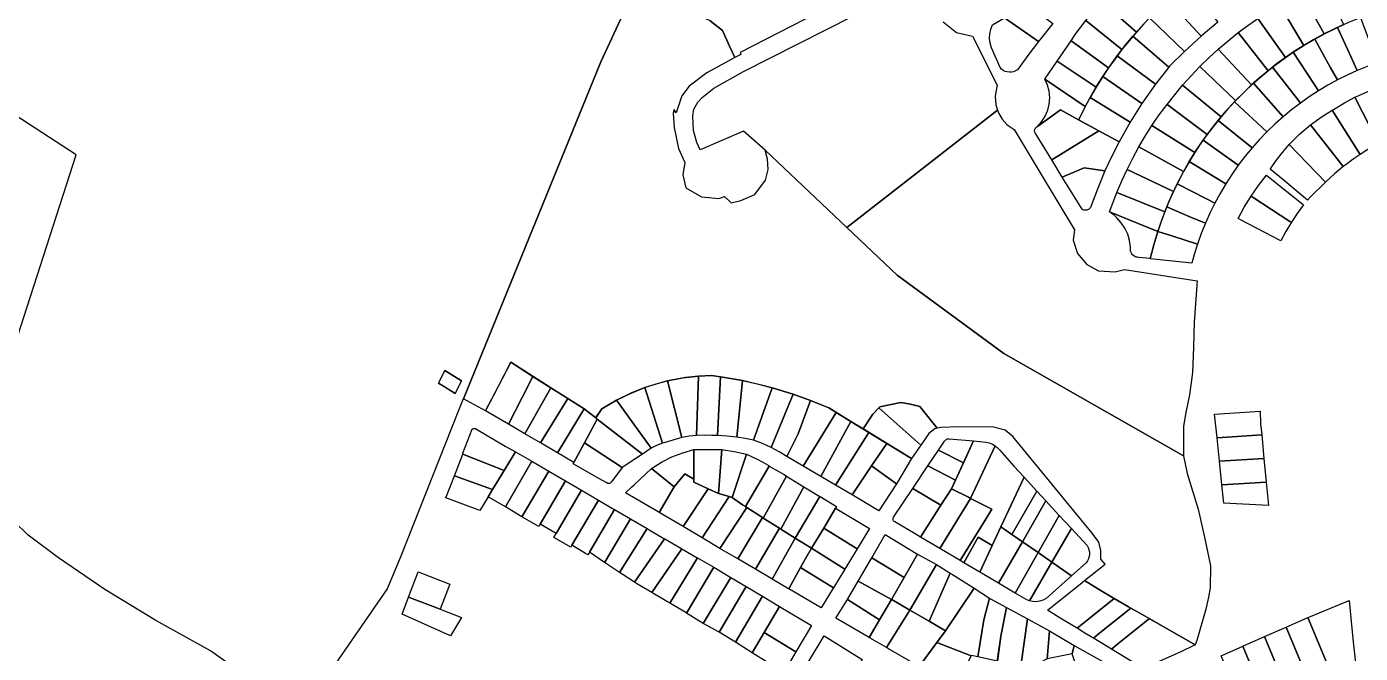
# Model space of a CAD drawing. Header units: millimetres. Extents: x 522658 to 553925, y 7796479 to 7820139.
# Drawn here: x 541621 to 542464, y 7803795 to 7804191 of the extents above; entities that cross this region are included whole.
import ezdxf

# ---------------------------------------------------------------- set-up
doc = ezdxf.new("R2010")
doc.units = ezdxf.units.MM
doc.layers.add('ZONA RESIDENCIAL 2 (ZR_2)', color=2, linetype='Continuous')

msp = doc.modelspace()

# ---------------------------------------------------------------- linework, layer by layer
at = {"layer": 'ZONA RESIDENCIAL 2 (ZR_2)'}
for points in [[(542035.86, 7804202.9), (542095.16, 7804290.94), (542148.38, 7804255.1), (542128.52, 7804203.85), (542071.68, 7804174.7), (542072.26, 7804173.56), (542068.39, 7804171.57), (542065.01, 7804178.86), (542060.49, 7804188.6), (542052.81, 7804194.82), (542035.86, 7804202.9)], [(542331.88, 7804198.02), (542327, 7804192.91), (542322.27, 7804187.66), (542300.18, 7804206.95), (542305.35, 7804212.69), (542310.68, 7804218.28), (542331.88, 7804198.02)], [(542373.84, 7804194.03), (542363.2, 7804185.17), (542342.07, 7804207.81), (542347.94, 7804212.97), (542353.98, 7804217.94), (542373.84, 7804194.03)], [(542453.19, 7804192.39), (542447.06, 7804189.55), (542441.02, 7804186.52), (542426.61, 7804212.44), (542433.75, 7804215.88), (542441, 7804219.08), (542453.19, 7804192.39)], [(542260.34, 7804181.81), (542238.85, 7804196.71), (542247.82, 7804209.67), (542269.37, 7804193.1), (542260.34, 7804181.81)], [(542441.02, 7804186.52), (542434.59, 7804183.02), (542428.28, 7804179.29), (542412.81, 7804204.95), (542419.65, 7804208.81), (542426.61, 7804212.44), (542441.02, 7804186.52)], [(542322.27, 7804187.66), (542317.62, 7804182.19), (542313.14, 7804176.58), (542290.22, 7804194.92), (542295.11, 7804201.01), (542300.18, 7804206.95), (542322.27, 7804187.66)], [(542352.67, 7804175.52), (542330.51, 7804196.61), (542336.2, 7804202.3), (542342.07, 7804207.81), (542363.2, 7804185.17), (542352.67, 7804175.52)], [(542428.28, 7804179.29), (542422.37, 7804175.55), (542416.59, 7804171.61), (542399.08, 7804196.3), (542405.87, 7804200.74), (542412.81, 7804204.95), (542428.28, 7804179.29)], [(542260.34, 7804181.81), (542253.6, 7804172.92), (542247.06, 7804163.88), (542245.91, 7804163.16), (542244.65, 7804162.64), (542243.32, 7804162.35), (542241.96, 7804162.29), (542240.62, 7804162.47), (542239.32, 7804162.87), (542238.11, 7804163.49), (542237.03, 7804164.31), (542236.1, 7804165.31), (542230.59, 7804177.8), (542229.79, 7804180.67), (542229.47, 7804183.63), (542229.63, 7804186.6), (542230.26, 7804189.5), (542231.36, 7804192.27), (542238.85, 7804196.71), (542260.34, 7804181.81)], [(542313.14, 7804176.58), (542308.83, 7804170.87), (542304.69, 7804165.03), (542280.97, 7804182.22), (542283.63, 7804186.14), (542290.22, 7804194.92), (542313.14, 7804176.58)], [(542352.67, 7804175.52), (542343.48, 7804166.29), (542342.77, 7804165.42), (542320.02, 7804185.05), (542325.17, 7804190.91), (542330.51, 7804196.61), (542352.67, 7804175.52)], [(542416.59, 7804171.61), (542410.99, 7804167.52), (542405.53, 7804163.25), (542386.71, 7804187.35), (542392.83, 7804191.92), (542399.08, 7804196.3), (542416.59, 7804171.61)], [(542461.96, 7804163.42), (542455.71, 7804176.94), (542449.37, 7804190.65), (542456.64, 7804193.9), (542464.02, 7804196.87), (542466.98, 7804188.94), (542474.68, 7804168.34), (542468.27, 7804166), (542461.96, 7804163.42)], [(542342.77, 7804165.42), (542334.37, 7804154.69), (542310.11, 7804172.61), (542314.96, 7804178.91), (542320.02, 7804185.05), (542342.77, 7804165.42)], [(542405.53, 7804163.25), (542400.23, 7804158.83), (542395.07, 7804154.24), (542373.99, 7804176.81), (542380.26, 7804182.19), (542386.71, 7804187.35), (542405.53, 7804163.25)], [(542449.38, 7804157.43), (542444.93, 7804165.48), (542435.09, 7804183.3), (542442.16, 7804187.11), (542449.37, 7804190.65), (542455.71, 7804176.94), (542461.96, 7804163.42), (542455.61, 7804160.54), (542449.38, 7804157.43)], [(542304.69, 7804165.03), (542300.68, 7804159), (542296.85, 7804152.86), (542272.21, 7804169.34), (542280.97, 7804182.22), (542304.69, 7804165.03)], [(542395.07, 7804154.24), (542389.95, 7804149.38), (542384.99, 7804144.35), (542362.47, 7804165.92), (542368.14, 7804171.46), (542373.99, 7804176.81), (542395.07, 7804154.24)], [(542437.43, 7804150.58), (542434.76, 7804154.66), (542421.46, 7804174.93), (542428.2, 7804179.24), (542435.09, 7804183.3), (542444.93, 7804165.48), (542449.38, 7804157.43), (542443.34, 7804154.12), (542437.43, 7804150.58)], [(542296.85, 7804152.86), (542293.31, 7804146.8), (542289.95, 7804140.64), (542264.42, 7804157.88), (542272.21, 7804169.34), (542296.85, 7804152.86)], [(542334.37, 7804154.69), (542325.74, 7804142.45), (542301.1, 7804159.65), (542305.5, 7804166.2), (542310.11, 7804172.61), (542334.37, 7804154.69)], [(542425.99, 7804142.82), (542424.92, 7804144.2), (542408.41, 7804165.52), (542414.84, 7804170.35), (542421.46, 7804174.93), (542434.76, 7804154.66), (542437.43, 7804150.58), (542431.64, 7804146.81), (542425.99, 7804142.82)], [(542325.74, 7804142.45), (542318.36, 7804130.75), (542293.04, 7804146.32), (542296.96, 7804153.05), (542301.1, 7804159.65), (542325.74, 7804142.45)], [(542384.99, 7804144.35), (542380.34, 7804139.32), (542375.86, 7804134.14), (542351.54, 7804154.13), (542356.91, 7804160.11), (542362.47, 7804165.92), (542384.99, 7804144.35)], [(542415.05, 7804134.12), (542396.3, 7804155.35), (542402.26, 7804160.55), (542408.41, 7804165.52), (542424.92, 7804144.2), (542425.99, 7804142.82), (542420.44, 7804138.57), (542415.05, 7804134.12)], [(542289.95, 7804140.64), (542286.46, 7804133.78), (542285.73, 7804132.28), (542274.3, 7804138.47), (542259.82, 7804128.03), (542262.51, 7804131.07), (542264.66, 7804134.5), (542266.23, 7804138.23), (542267.17, 7804142.18), (542267.46, 7804146.22), (542267.09, 7804150.25), (542266.07, 7804154.18), (542264.42, 7804157.88), (542289.95, 7804140.64)], [(542375.86, 7804134.14), (542371.4, 7804128.65), (542367.13, 7804123.01), (542341.65, 7804141.96), (542346.5, 7804148.12), (542351.54, 7804154.13), (542375.86, 7804134.14)], [(542415.05, 7804134.12), (542409.8, 7804129.43), (542404.74, 7804124.55), (542384.29, 7804143.6), (542390.18, 7804149.59), (542396.3, 7804155.35), (542415.05, 7804134.12)], [(542488.15, 7804123.16), (542486, 7804122.26), (542484.71, 7804121.69), (542475.42, 7804117.22), (542460.46, 7804146.47), (542461.1, 7804146.78), (542468.74, 7804150.14), (542469.35, 7804150.38), (542476.37, 7804152.89), (542488.15, 7804123.16)], [(542318.36, 7804130.75), (542311.38, 7804118.39), (542285.73, 7804132.28), (542286.46, 7804133.78), (542289.66, 7804140.1), (542293.04, 7804146.32), (542318.36, 7804130.75)], [(542367.13, 7804123.01), (542363.13, 7804117.36), (542359.31, 7804111.59), (542332.16, 7804128.59), (542336.79, 7804135.35), (542341.65, 7804141.96), (542367.13, 7804123.01)], [(542404.74, 7804124.55), (542400, 7804119.6), (542395.44, 7804114.48), (542373.95, 7804131.82), (542379.01, 7804137.81), (542384.29, 7804143.6), (542404.74, 7804124.55)], [(542475.42, 7804117.22), (542474.21, 7804116.57), (542472.62, 7804115.7), (542468.67, 7804113.41), (542463.78, 7804110.35), (542446, 7804138.22), (542446.9, 7804138.73), (542453.8, 7804142.96), (542460.46, 7804146.47), (542475.42, 7804117.22)], [(542139.23, 7804064.11), (542234.5, 7804138.37), (542235.21, 7804136.21), (542237.44, 7804132.6), (542240.57, 7804129.11), (542245.02, 7804126.05), (542261.49, 7804098.63), (542283.2, 7804062.57), (542282.41, 7804056.01), (542285.11, 7804047.75), (542290.93, 7804040.82), (542298.39, 7804036.64), (542308.92, 7804036.11), (542314.79, 7804037.59), (542360.67, 7804030.34), (542358.77, 7804004.25), (542358.5, 7803988.43), (542357.84, 7803972.49), (542355.86, 7803958.27), (542353.48, 7803947.22), (542352.15, 7803938.42), (542352.02, 7803919.7), (542238.5, 7803984.45), (542171.03, 7804034.06), (542139.23, 7804064.11)], [(542298.54, 7804125.34), (542268.74, 7804106.87), (542258.19, 7804123.97), (542258.03, 7804124.43), (542257.95, 7804124.91), (542257.94, 7804125.39), (542258.01, 7804125.88), (542258.16, 7804126.34), (542258.37, 7804126.78), (542258.66, 7804127.17), (542259, 7804127.52), (542259.39, 7804127.81), (542259.82, 7804128.03), (542274.3, 7804138.47), (542285.73, 7804132.28), (542298.54, 7804125.34)], [(542463.78, 7804110.35), (542460.05, 7804107.82), (542458.51, 7804106.72), (542454.9, 7804104.04), (542453.1, 7804102.63), (542432.45, 7804129.05), (542439.06, 7804133.88), (542446, 7804138.22), (542463.78, 7804110.35)], [(542302.41, 7804099.96), (542289.35, 7804101.84), (542275.44, 7804096.01), (542268.74, 7804106.87), (542298.54, 7804125.34), (542311.38, 7804118.39), (542306.73, 7804109.26), (542302.41, 7804099.96)], [(542359.31, 7804111.59), (542355.63, 7804105.6), (542352.15, 7804099.5), (542323.88, 7804115.1), (542327.91, 7804121.91), (542332.16, 7804128.59), (542359.31, 7804111.59)], [(542386.7, 7804103.46), (542386.65, 7804103.49), (542364.49, 7804119.31), (542369.1, 7804125.65), (542373.95, 7804131.82), (542395.44, 7804114.48), (542390.96, 7804109.05), (542386.7, 7804103.46)], [(542453.1, 7804102.63), (542447.6, 7804098.03), (542442.33, 7804093.15), (542441.85, 7804092.69), (542418.92, 7804116.52), (542425.43, 7804123.06), (542432.45, 7804129.05), (542453.1, 7804102.63)], [(542378.83, 7804091.77), (542376.79, 7804093.01), (542355.73, 7804105.76), (542359.98, 7804112.62), (542364.49, 7804119.31), (542386.65, 7804103.49), (542386.7, 7804103.46), (542382.65, 7804097.69), (542378.83, 7804091.77)], [(542441.85, 7804092.69), (542441.13, 7804091.98), (542433.24, 7804084.34), (542432.26, 7804083.31), (542430.47, 7804081.4), (542414.95, 7804094.4), (542406.99, 7804101.07), (542407.03, 7804101.14), (542410.7, 7804106.49), (542414.67, 7804111.62), (542418.92, 7804116.52), (542441.85, 7804092.69)], [(542352.15, 7804099.5), (542348.86, 7804093.28), (542345.78, 7804086.96), (542316.38, 7804100.9), (542320.01, 7804108.06), (542323.88, 7804115.1), (542352.15, 7804099.5)], [(542302.41, 7804099.96), (542297.61, 7804088.46), (542293.32, 7804076.76), (542292.95, 7804076.27), (542292.51, 7804075.85), (542292.01, 7804075.5), (542291.46, 7804075.24), (542290.87, 7804075.08), (542290.26, 7804075.01), (542289.65, 7804075.04), (542289.05, 7804075.17), (542288.48, 7804075.4), (542287.96, 7804075.71), (542275.44, 7804096.01), (542289.35, 7804101.84), (542302.41, 7804099.96)], [(542345.78, 7804086.96), (542342.91, 7804080.57), (542340.26, 7804074.08), (542309.87, 7804086.34), (542313.01, 7804093.67), (542316.38, 7804100.9), (542345.78, 7804086.96)], [(542371.83, 7804079.43), (542366.59, 7804082.16), (542348.12, 7804091.79), (542351.79, 7804098.85), (542355.73, 7804105.76), (542376.79, 7804093.01), (542378.83, 7804091.77), (542375.21, 7804085.67), (542371.83, 7804079.43)], [(542365.9, 7804066.8), (542356.05, 7804070.95), (542341.47, 7804077.09), (542344.65, 7804084.5), (542348.12, 7804091.79), (542366.59, 7804082.16), (542371.83, 7804079.43), (542368.74, 7804073.17), (542365.9, 7804066.8)], [(542420.29, 7804067.42), (542419.42, 7804067.98), (542396.2, 7804083.07), (542394.88, 7804083.93), (542399.59, 7804090.68), (542404.65, 7804097.17), (542428.06, 7804078.54), (542424.04, 7804073.07), (542420.29, 7804067.42)], [(542335.85, 7804061.66), (542305.22, 7804074.02), (542309.87, 7804086.34), (542340.26, 7804074.08), (542337.96, 7804067.9), (542335.85, 7804061.66)], [(542413.6, 7804055.6), (542388.18, 7804068.87), (542386.58, 7804069.71), (542390.54, 7804076.93), (542394.88, 7804083.93), (542396.2, 7804083.07), (542419.42, 7804067.98), (542420.29, 7804067.42), (542416.8, 7804061.59), (542413.6, 7804055.6)], [(542360.92, 7804053.66), (542344.67, 7804058.85), (542335.86, 7804061.66), (542338.51, 7804069.43), (542341.47, 7804077.09), (542356.05, 7804070.95), (542365.9, 7804066.8), (542363.28, 7804060.28), (542360.92, 7804053.66)], [(542335.85, 7804061.66), (542333.29, 7804053.09), (542331.1, 7804044.42), (542323.87, 7804045.22), (542322.99, 7804045.27), (542322.13, 7804045.46), (542321.31, 7804045.8), (542320.57, 7804046.27), (542319.91, 7804046.85), (542319.36, 7804047.54), (542318.93, 7804048.32), (542318.64, 7804049.15), (542318.49, 7804050.02), (542318.49, 7804050.9), (542318.64, 7804051.77), (542318.02, 7804055.9), (542316.81, 7804059.9), (542315.04, 7804063.68), (542312.75, 7804067.16), (542309.97, 7804070.28), (542308.21, 7804071.86), (542305.22, 7804074.02), (542335.85, 7804061.66)], [(542357.31, 7804041.51), (542331.1, 7804044.41), (542333.3, 7804053.09), (542335.86, 7804061.66), (542344.67, 7804058.85), (542360.92, 7804053.66), (542359.01, 7804047.62), (542357.31, 7804041.51)], [(541891.51, 7803959.11), (541881.06, 7803965.7), (541885.05, 7803973.74), (541895.51, 7803967.15), (541891.51, 7803959.11)], [(541884.5, 7803963.52), (541891.51, 7803959.11), (541895.51, 7803967.15), (541885.05, 7803973.74), (541881.06, 7803965.7), (541884.5, 7803963.52)], [(541934.02, 7803956.97), (541925.23, 7803939.77), (541910.72, 7803948.29), (541918.81, 7803963.85), (541926.63, 7803978.9), (541940.68, 7803970), (541934.02, 7803956.97)], [(541935.58, 7803933.69), (541925.23, 7803939.77), (541934.02, 7803956.97), (541940.68, 7803970), (541952.06, 7803962.79), (541935.58, 7803933.69)], [(542023.48, 7803927.98), (542022.52, 7803927.69), (542011.47, 7803962.89), (542018.58, 7803965.2), (542025.82, 7803967.09), (542034.9, 7803931.31), (542023.48, 7803927.98)], [(542034.9, 7803931.31), (542025.82, 7803967.09), (542035.53, 7803968.96), (542045.36, 7803970.08), (542044.15, 7803932.66), (542039.5, 7803932.15), (542034.9, 7803931.31)], [(542057.49, 7803932.6), (542053.88, 7803932.66), (542049.02, 7803932.84), (542044.15, 7803932.66), (542045.36, 7803970.08), (542053.63, 7803970.44), (542059.34, 7803969.67), (542057.49, 7803932.6)], [(542069.66, 7803931.55), (542063.59, 7803932.23), (542057.49, 7803932.6), (542059.34, 7803969.67), (542073.12, 7803967.28), (542069.66, 7803931.55)], [(542080.27, 7803929.56), (542074.99, 7803930.68), (542069.66, 7803931.55), (542073.12, 7803967.28), (542082.55, 7803965.21), (542091.9, 7803962.81), (542080.27, 7803929.56)], [(541945.37, 7803927.93), (541935.58, 7803933.69), (541952.06, 7803962.79), (541962.75, 7803956.02), (541945.37, 7803927.93)], [(542015.5, 7803924.5), (541993.49, 7803954.91), (542002.33, 7803959.24), (542011.47, 7803962.89), (542022.52, 7803927.69), (542018.91, 7803926.31), (542015.5, 7803924.5)], [(542091.42, 7803925.02), (542085.93, 7803927.49), (542080.27, 7803929.56), (542091.9, 7803962.81), (542105.22, 7803958.75), (542091.42, 7803925.02)], [(542108.48, 7803933.56), (542101.17, 7803919.37), (542096.39, 7803922.36), (542091.42, 7803925.02), (542105.22, 7803958.75), (542116.23, 7803954.82), (542108.48, 7803933.56)], [(541956.22, 7803921.56), (541945.37, 7803927.93), (541962.75, 7803956.02), (541973.06, 7803949.49), (541956.22, 7803921.56)], [(541981.39, 7803942.94), (541973.33, 7803928), (541966.58, 7803915.47), (541956.22, 7803921.56), (541973.06, 7803949.49), (541980.39, 7803943.73), (541981.39, 7803942.94)], [(542015.5, 7803924.5), (542010.04, 7803920.82), (541981.39, 7803942.94), (541980.39, 7803943.73), (541980.92, 7803944.51), (541984.31, 7803949.48), (541985.24, 7803950.08), (541993.49, 7803954.91), (542015.5, 7803924.5)], [(542111.49, 7803913.3), (542101.17, 7803919.37), (542108.48, 7803933.56), (542116.23, 7803954.82), (542127.72, 7803950.12), (542132.53, 7803947.17), (542111.49, 7803913.3)], [(542185.96, 7803926.46), (542180.14, 7803918), (542149.53, 7803936.76), (542155.73, 7803946.17), (542159.46, 7803950.11), (542185.96, 7803926.46)], [(542185.96, 7803926.46), (542159.46, 7803950.11), (542160.09, 7803950.78), (542173.43, 7803953.56), (542179.38, 7803952.45), (542185.33, 7803950.86), (542196.41, 7803937.21), (542194.85, 7803936.9), (542191.04, 7803933.84), (542185.96, 7803926.46)], [(542401.54, 7803932.94), (542373.33, 7803931.21), (542371.79, 7803946.13), (542400.49, 7803947.89), (542400.87, 7803939.9), (542401.54, 7803932.94)], [(542005.78, 7803917.96), (541997.1, 7803912.3), (541973.33, 7803928), (541981.39, 7803942.94), (542010.04, 7803920.82), (542005.78, 7803917.96)], [(542122.74, 7803906.67), (542111.49, 7803913.3), (542132.53, 7803947.17), (542141.81, 7803941.49), (542122.74, 7803906.67)], [(542131.96, 7803901.24), (542122.74, 7803906.67), (542141.81, 7803941.49), (542153.12, 7803934.56), (542131.96, 7803901.24)], [(541929.73, 7803922.18), (541922.6, 7803910.54), (541896.28, 7803920.88), (541896.35, 7803921.07), (541896.45, 7803921.32), (541902.35, 7803936.67), (541902.67, 7803936.86), (541903.02, 7803936.99), (541903.38, 7803937.06), (541903.75, 7803937.07), (541904.12, 7803937.01), (541904.47, 7803936.9), (541904.8, 7803936.73), (541905.09, 7803936.5), (541923.03, 7803925.94), (541929.73, 7803922.18)], [(542142.61, 7803894.97), (542131.96, 7803901.24), (542153.12, 7803934.56), (542164.44, 7803927.62), (542154.76, 7803913.51), (542142.61, 7803894.97)], [(542402.97, 7803918.01), (542374.87, 7803916.29), (542373.33, 7803931.21), (542401.54, 7803932.94), (542402.97, 7803918.01)], [(541997.1, 7803912.3), (541990.3, 7803903.28), (541990, 7803902.88), (541989.74, 7803902.65), (541989.44, 7803902.47), (541989.12, 7803902.34), (541988.78, 7803902.27), (541988.43, 7803902.26), (541988.09, 7803902.3), (541987.05, 7803902.88), (541982.85, 7803905.23), (541966.06, 7803914.6), (541966.58, 7803915.47), (541973.33, 7803928), (541997.1, 7803912.3)], [(542042.35, 7803904.94), (542036.74, 7803908.27), (542029.97, 7803900.12), (542015.69, 7803911.81), (542021.93, 7803915.73), (542028.52, 7803919.04), (542035.39, 7803921.71), (542042.48, 7803923.72), (542042.35, 7803904.94)], [(542058.01, 7803895.94), (542051.52, 7803898.9), (542042.34, 7803903.08), (542042.35, 7803904.94), (542042.48, 7803923.72), (542060.08, 7803923.79), (542058.01, 7803895.94)], [(542075.75, 7803920.87), (542066.58, 7803893.39), (542064.79, 7803893.92), (542058.01, 7803895.94), (542060.08, 7803923.79), (542067.95, 7803922.49), (542075.75, 7803920.87)], [(542170.54, 7803902.06), (542154.76, 7803913.51), (542164.44, 7803927.62), (542180.14, 7803918), (542170.54, 7803902.06)], [(542207.87, 7803904.45), (542190.44, 7803913.35), (542197.12, 7803923.32), (542212.91, 7803915.26), (542207.87, 7803904.45)], [(542212.91, 7803915.26), (542197.12, 7803923.32), (542200.99, 7803929.09), (542201.36, 7803929.53), (542201.81, 7803929.9), (542202.3, 7803930.19), (542202.84, 7803930.39), (542203.4, 7803930.5), (542203.98, 7803930.52), (542219.38, 7803929.14), (542212.91, 7803915.26)], [(542205.31, 7803898.96), (542219.38, 7803929.14), (542227.25, 7803928.43), (542229.28, 7803927.95), (542231.21, 7803927.18), (542233.01, 7803926.12), (542217.44, 7803892.72), (542216.07, 7803893.66), (542205.31, 7803898.96)], [(542222.29, 7803868.34), (542213.14, 7803852.11), (542210.84, 7803853.47), (542226.59, 7803879), (542230.9, 7803885.97), (542217.44, 7803892.72), (542233.01, 7803926.12), (542234.56, 7803924.87), (542235.91, 7803923.41), (542244.84, 7803913.15), (542251.26, 7803906.19), (542239.76, 7803881.53), (542231.18, 7803863.12), (542222.29, 7803868.34)], [(541922.6, 7803910.54), (541915.22, 7803898.48), (541890.99, 7803907.11), (541896.28, 7803920.88), (541922.6, 7803910.54)], [(541923.29, 7803887.4), (541912.36, 7803893.81), (541915.22, 7803898.48), (541922.6, 7803910.54), (541929.73, 7803922.18), (541939.92, 7803916.45), (541923.29, 7803887.4)], [(541950.68, 7803910.14), (541933.76, 7803881.26), (541923.29, 7803887.4), (541939.92, 7803916.45), (541950.68, 7803910.14)], [(542075.01, 7803887.61), (542073.16, 7803888.8), (542071.69, 7803889.75), (542066.58, 7803893.39), (542075.75, 7803920.87), (542082.87, 7803917.42), (542089.76, 7803913.52), (542089.84, 7803913.47), (542090.17, 7803913.28), (542075.01, 7803887.61)], [(542404.4, 7803903.08), (542376.42, 7803901.37), (542374.87, 7803916.29), (542402.97, 7803918.01), (542404.4, 7803903.08)], [(541915.22, 7803898.48), (541912.36, 7803893.81), (541907.07, 7803885.18), (541885.6, 7803893.11), (541890.99, 7803907.11), (541915.22, 7803898.48)], [(541961.31, 7803903.92), (541945.28, 7803876.56), (541944.39, 7803875.04), (541933.76, 7803881.26), (541950.68, 7803910.14), (541961.31, 7803903.92)], [(541999.31, 7803896.39), (542003.03, 7803899.89), (542004.72, 7803901.48), (542015.69, 7803911.81), (542029.97, 7803900.12), (542020.46, 7803883.92), (542019.93, 7803884.23), (541999.31, 7803896.39)], [(542042.35, 7803904.94), (542042.34, 7803903.08), (542051.52, 7803898.9), (542035.67, 7803874.95), (542020.46, 7803883.92), (542029.97, 7803900.12), (542036.74, 7803908.27), (542042.35, 7803904.94)], [(542100.99, 7803906.98), (542086.33, 7803880.33), (542085.77, 7803880.68), (542075.86, 7803887.06), (542075.01, 7803887.61), (542079.34, 7803894.94), (542090.17, 7803913.28), (542099.5, 7803907.85), (542100.99, 7803906.98)], [(542086.33, 7803880.33), (542100.99, 7803906.98), (542101.09, 7803906.92), (542112.09, 7803900.21), (542097.36, 7803873.44), (542096.63, 7803873.9), (542086.33, 7803880.33)], [(542159.49, 7803885.04), (542142.61, 7803894.97), (542154.76, 7803913.51), (542170.54, 7803902.06), (542159.49, 7803885.04)], [(542207.87, 7803904.45), (542205.31, 7803898.96), (542198.68, 7803888.59), (542180.92, 7803899.13), (542190.44, 7803913.35), (542207.87, 7803904.45)], [(542259.4, 7803897.36), (542243.58, 7803870.03), (542236.65, 7803874.86), (542251.26, 7803906.19), (542259.4, 7803897.36)], [(541971.5, 7803897.95), (541955.47, 7803870.59), (541945.28, 7803876.56), (541961.31, 7803903.92), (541971.5, 7803897.95)], [(541982.07, 7803891.76), (541965.3, 7803863.14), (541964.57, 7803861.9), (541954, 7803868.09), (541955.47, 7803870.59), (541971.5, 7803897.95), (541982.07, 7803891.76)], [(542064.79, 7803893.92), (542047.75, 7803867.83), (542035.67, 7803874.95), (542051.52, 7803898.9), (542058.01, 7803895.94), (542064.79, 7803893.92)], [(542106.53, 7803867.71), (542097.36, 7803873.44), (542112.09, 7803900.21), (542122.14, 7803894.08), (542106.53, 7803867.71)], [(542198.68, 7803888.59), (542185.75, 7803868.37), (542182.4, 7803870.37), (542169.5, 7803878.03), (542169.21, 7803878.2), (542168.96, 7803878.42), (542168.74, 7803878.68), (542168.57, 7803878.96), (542168.45, 7803879.28), (542168.39, 7803879.61), (542168.38, 7803879.94), (542168.44, 7803880.28), (542168.54, 7803880.59), (542168.7, 7803880.89), (542180.92, 7803899.13), (542198.68, 7803888.59)], [(542197.94, 7803861.13), (542185.75, 7803868.37), (542198.68, 7803888.59), (542205.31, 7803898.96), (542216.07, 7803893.66), (542217.44, 7803892.72), (542197.94, 7803861.13)], [(542243.58, 7803870.03), (542259.4, 7803897.36), (542265.11, 7803891.18), (542250.2, 7803865.42), (542243.58, 7803870.03)], [(542376.42, 7803901.37), (542404.4, 7803903.08), (542405.81, 7803888.26), (542377.62, 7803889.75), (542376.42, 7803901.37)], [(541965.3, 7803863.14), (541982.07, 7803891.76), (541991.07, 7803886.49), (541992.21, 7803885.82), (541976.38, 7803858.81), (541976.18, 7803858.46), (541975.45, 7803857.2), (541974.03, 7803858.03), (541965.3, 7803863.14)], [(542058.96, 7803861.23), (542047.75, 7803867.83), (542064.79, 7803893.92), (542066.58, 7803893.39), (542071.69, 7803889.75), (542073.16, 7803888.8), (542075.01, 7803887.61), (542075.86, 7803887.06), (542058.96, 7803861.23)], [(542116.89, 7803861.24), (542106.53, 7803867.71), (542122.14, 7803894.08), (542122.34, 7803893.96), (542132.59, 7803887.7), (542131.95, 7803886.62), (542124.65, 7803874.08), (542116.89, 7803861.24)], [(542210.84, 7803853.47), (542197.94, 7803861.13), (542217.44, 7803892.72), (542230.9, 7803885.97), (542226.59, 7803879), (542210.84, 7803853.47)], [(542250.2, 7803865.42), (542265.11, 7803891.18), (542273.52, 7803882.06), (542260.15, 7803858.5), (542250.2, 7803865.42)], [(541986.04, 7803852.32), (541976.38, 7803858.81), (541992.21, 7803885.82), (542002.43, 7803879.83), (541986.08, 7803852.39), (541986.04, 7803852.32)], [(542085.77, 7803880.68), (542070.25, 7803854.58), (542058.96, 7803861.23), (542075.86, 7803887.06), (542085.77, 7803880.68)], [(542096.63, 7803873.9), (542081.41, 7803848), (542070.25, 7803854.58), (542085.77, 7803880.68), (542086.33, 7803880.33), (542096.63, 7803873.9)], [(542145.67, 7803860.96), (542124.65, 7803874.08), (542131.95, 7803886.62), (542153.48, 7803873.85), (542145.67, 7803860.96)], [(542281.22, 7803873.71), (542268.89, 7803852.42), (542260.15, 7803858.5), (542273.52, 7803882.06), (542281.22, 7803873.71)], [(541995.48, 7803845.98), (541986.04, 7803852.32), (541986.08, 7803852.39), (542002.43, 7803879.83), (542012.93, 7803873.68), (541995.48, 7803845.98)], [(542023.8, 7803867.31), (542004.93, 7803839.79), (541997.15, 7803844.87), (541995.48, 7803845.98), (542012.93, 7803873.68), (542014.1, 7803872.99), (542023.44, 7803867.52), (542023.8, 7803867.31)], [(542101.66, 7803858.95), (542091.88, 7803841.83), (542091.39, 7803842.12), (542081.41, 7803848), (542096.63, 7803873.9), (542097.36, 7803873.44), (542106.53, 7803867.71), (542101.66, 7803858.95)], [(542145.67, 7803860.96), (542137.9, 7803848.13), (542116.89, 7803861.24), (542124.65, 7803874.08), (542145.67, 7803860.96)], [(542250.2, 7803865.42), (542235.05, 7803839.23), (542223.27, 7803846.15), (542236.65, 7803874.86), (542250.2, 7803865.42)], [(542268.89, 7803852.42), (542281.22, 7803873.71), (542291.08, 7803863.01), (542291.78, 7803861.73), (542292.27, 7803860.36), (542292.54, 7803858.93), (542292.59, 7803857.47), (542292.4, 7803856.02), (542291.99, 7803854.62), (542291.37, 7803853.3), (542290.55, 7803852.1), (542281.26, 7803843.81), (542268.89, 7803852.42)], [(542034.87, 7803860.9), (542015.86, 7803833.26), (542006.71, 7803838.63), (542004.93, 7803839.79), (542023.8, 7803867.31), (542024.06, 7803867.16), (542034.21, 7803861.28), (542034.76, 7803860.96), (542034.87, 7803860.9)], [(542116.89, 7803861.24), (542112.93, 7803854.39), (542109.98, 7803849.09), (542102.46, 7803835.6), (542102.3, 7803835.69), (542091.96, 7803841.78), (542091.88, 7803841.83), (542101.66, 7803858.95), (542106.53, 7803867.71), (542116.89, 7803861.24)], [(542175.53, 7803842.82), (542154.91, 7803855.27), (542163.37, 7803869.97), (542183.85, 7803857.53), (542175.53, 7803842.82)], [(542231.18, 7803863.12), (542223.27, 7803846.15), (542213.14, 7803852.11), (542222.29, 7803868.34), (542231.18, 7803863.12)], [(542235.05, 7803839.23), (542250.2, 7803865.42), (542260.15, 7803858.5), (542245.67, 7803832.98), (542235.05, 7803839.23)], [(542015.86, 7803833.26), (542034.87, 7803860.9), (542044.61, 7803855.27), (542044.85, 7803855.13), (542027.28, 7803826.56), (542017.54, 7803832.27), (542015.86, 7803833.26)], [(542027.28, 7803826.56), (542044.85, 7803855.13), (542055, 7803849.26), (542037.86, 7803820.33), (542037.46, 7803820.58), (542027.28, 7803826.56)], [(542137.9, 7803848.13), (542130.66, 7803836.19), (542109.98, 7803849.09), (542112.93, 7803854.39), (542116.89, 7803861.24), (542137.9, 7803848.13)], [(542175.53, 7803842.82), (542167.41, 7803828.89), (542146.37, 7803840.43), (542146.65, 7803840.92), (542147.02, 7803841.57), (542154.91, 7803855.27), (542175.53, 7803842.82)], [(542195.92, 7803851.02), (542178.98, 7803822.19), (542167.6, 7803828.79), (542167.41, 7803828.89), (542175.53, 7803842.82), (542183.85, 7803857.53), (542195.92, 7803851.02)], [(542268.89, 7803852.42), (542254.75, 7803828), (542252.98, 7803828.68), (542245.67, 7803832.98), (542260.15, 7803858.5), (542268.89, 7803852.42)], [(542037.86, 7803820.33), (542055, 7803849.26), (542065.79, 7803842.83), (542051.41, 7803818.92), (542048.34, 7803813.78), (542037.86, 7803820.33)], [(542130.53, 7803835.97), (542122.98, 7803823.51), (542102.46, 7803835.6), (542109.98, 7803849.09), (542130.66, 7803836.19), (542130.53, 7803835.97)], [(542204.45, 7803845.6), (542191.23, 7803815.09), (542179.03, 7803822.23), (542195.92, 7803851.02), (542204.45, 7803845.6)], [(542254.75, 7803828), (542268.89, 7803852.42), (542281.26, 7803843.81), (542265.28, 7803829.54), (542263.68, 7803828.65), (542261.97, 7803828), (542260.19, 7803827.6), (542258.36, 7803827.47), (542256.54, 7803827.6), (542254.75, 7803828)], [(541882.04, 7803822.76), (541862.05, 7803830.38), (541868.21, 7803846.3), (541888.16, 7803838.58), (541882.04, 7803822.76)], [(542048.34, 7803813.78), (542051.41, 7803818.92), (542065.79, 7803842.83), (542075.43, 7803837.09), (542058.49, 7803808.17), (542048.7, 7803813.56), (542048.34, 7803813.78)], [(542167.41, 7803828.89), (542159.9, 7803816.03), (542139.67, 7803828.8), (542146.37, 7803840.43), (542167.41, 7803828.89)], [(542219.68, 7803835.96), (542201.62, 7803809.08), (542191.23, 7803815.09), (542204.45, 7803845.6), (542205.94, 7803844.66), (542218.97, 7803836.41), (542219.68, 7803835.96)], [(542308.25, 7803829.43), (542293.3, 7803817.45), (542284.84, 7803810.67), (542275.22, 7803816.52), (542266.13, 7803822.05), (542285.64, 7803837.69), (542289.54, 7803840.81), (542298.25, 7803835.51), (542308.25, 7803829.43)], [(541888.5, 7803805.87), (541857.9, 7803819.63), (541862.05, 7803830.38), (541882.04, 7803822.76), (541895.6, 7803817.59), (541888.5, 7803805.87)], [(542058.49, 7803808.17), (542075.43, 7803837.09), (542085.8, 7803830.92), (542068.73, 7803801.91), (542058.49, 7803808.17)], [(542079.31, 7803795.25), (542068.73, 7803801.91), (542085.8, 7803830.92), (542096.55, 7803824.52), (542086.96, 7803807.98), (542079.31, 7803795.25)], [(542201.62, 7803809.08), (542219.68, 7803835.96), (542229.4, 7803829.82), (542225.79, 7803815.92), (542222.1, 7803792.65), (542218.11, 7803793.53), (542217.9, 7803793.22), (542196.12, 7803801.71), (542201.62, 7803809.08)], [(542222.1, 7803792.65), (542225.79, 7803815.92), (542229.4, 7803829.82), (542230.1, 7803829.38), (542240.1, 7803823.91), (542236.66, 7803805.63), (542234.44, 7803789.9), (542222.1, 7803792.65)], [(542106.97, 7803795.73), (542086.96, 7803807.98), (542096.55, 7803824.52), (542116.82, 7803812.45), (542106.97, 7803795.73)], [(542159.9, 7803816.03), (542153.35, 7803804.79), (542132.21, 7803817), (542139.67, 7803828.8), (542159.9, 7803816.03)], [(542178.98, 7803822.19), (542164.29, 7803798.47), (542153.86, 7803804.49), (542153.35, 7803804.79), (542159.9, 7803816.03), (542167.41, 7803828.89), (542167.6, 7803828.79), (542178.98, 7803822.19)], [(542201.62, 7803809.08), (542184.84, 7803786.59), (542165.48, 7803797.78), (542164.29, 7803798.47), (542178.98, 7803822.19), (542191.23, 7803815.09), (542201.62, 7803809.08)], [(542253.4, 7803816.64), (542249.16, 7803786.78), (542236.24, 7803786.71), (542233.91, 7803786.7), (542236.66, 7803805.63), (542240.1, 7803823.91), (542253.4, 7803816.64)], [(542318.8, 7803823.43), (542298.16, 7803806.89), (542295.09, 7803804.43), (542293.65, 7803805.3), (542289.76, 7803807.67), (542284.84, 7803810.67), (542293.3, 7803817.45), (542308.25, 7803829.43), (542317.31, 7803824.28), (542318.8, 7803823.43)], [(542330.49, 7803816.78), (542310.59, 7803800.83), (542306.45, 7803797.51), (542303.9, 7803799.06), (542295.09, 7803804.43), (542298.16, 7803806.89), (542318.8, 7803823.43), (542327.86, 7803818.28), (542330.49, 7803816.78)], [(542461.03, 7803787.03), (542443, 7803788.15), (542430.8, 7803817.47), (542432.33, 7803818.14), (542456.79, 7803828.18), (542458.23, 7803812.6), (542459.58, 7803800.26), (542461.03, 7803787.03)], [(542257.09, 7803786.82), (542249.16, 7803786.78), (542253.4, 7803816.64), (542267.36, 7803809.01), (542265.77, 7803791.26), (542257.09, 7803786.82)], [(542306.45, 7803797.51), (542310.59, 7803800.83), (542330.49, 7803816.78), (542333.23, 7803815.23), (542359.56, 7803800.25), (542350.06, 7803795.52), (542326.62, 7803785.24), (542315.26, 7803792.15), (542306.45, 7803797.51)], [(542429.09, 7803782.55), (542417.07, 7803811.44), (542430.8, 7803817.47), (542443, 7803788.15), (542436.75, 7803785.61), (542429.09, 7803782.55)], [(542079.31, 7803795.25), (542086.96, 7803807.98), (542106.97, 7803795.73), (542099.52, 7803783.09), (542099.28, 7803782.68), (542088.73, 7803789.32), (542079.31, 7803795.25)], [(542114.93, 7803789.5), (542124.83, 7803806), (542148.91, 7803790.96), (542139.85, 7803775.09), (542135.7, 7803777.49), (542114.93, 7803789.5)], [(542265.77, 7803791.26), (542267.36, 7803809.01), (542282.91, 7803799.69), (542281.75, 7803794.44), (542265.77, 7803791.26)], [(542401.23, 7803771.41), (542389.61, 7803799.38), (542403.34, 7803805.41), (542415.16, 7803776.98), (542401.23, 7803771.41)], [(542415.16, 7803776.98), (542403.34, 7803805.41), (542417.07, 7803811.44), (542429.09, 7803782.55), (542415.16, 7803776.98)], [(542217.9, 7803793.22), (542216.43, 7803790.57), (542215.41, 7803787.71), (542214.88, 7803784.73), (542213.65, 7803769.21), (542190.95, 7803782.92), (542185.7, 7803786.09), (542184.84, 7803786.59), (542196.12, 7803801.71), (542217.9, 7803793.22)], [(542293.86, 7803786.21), (542285.83, 7803782), (542284.88, 7803784.9), (542281.75, 7803794.44), (542282.91, 7803799.69), (542302.08, 7803789), (542293.86, 7803786.21)], [(542387.3, 7803765.84), (542375.88, 7803793.35), (542389.61, 7803799.38), (542401.23, 7803771.41), (542387.3, 7803765.84)]]:
    msp.add_lwpolyline(points, close=True, dxfattribs=at)
for points in [[(541999.1, 7804202.07), (541983.71, 7804168.82), (541896.72, 7803955.82), (541896.65, 7803955.87), (541893.68, 7803948.39), (541856.75, 7803855.22), (541848.5, 7803835.64), (541799.6, 7803764.74), (541795.37, 7803763.04), (541791.03, 7803762.62), (541762.24, 7803773.94), (541747.75, 7803788.55), (541736.84, 7803796.49), (541702.24, 7803815.54), (541670.06, 7803835.22), (541640.75, 7803855.22), (541621.59, 7803869.51), (541603.07, 7803887.29)], [(542052.81, 7804194.82), (542060.49, 7804188.6), (542065.01, 7804178.86), (542068.39, 7804171.57), (542064.18, 7804169.4), (542050.72, 7804161.9), (542039.38, 7804153.53), (542034.82, 7804147.3), (542031.16, 7804136.62), (542030.06, 7804138.83), (542029.47, 7804136.42), (542029.9, 7804127.32), (542032.65, 7804113.99), (542036.67, 7804105.31), (542035.4, 7804097.37), (542037.41, 7804089.22), (542047.25, 7804083.51), (542058.16, 7804082.45), (542061.75, 7804083.72), (542065.99, 7804079.8), (542072.23, 7804081.18), (542080.91, 7804085.09), (542087.79, 7804094.09), (542089.48, 7804100.76), (542089.06, 7804107.42), (542087.58, 7804112.93), (542171.03, 7804034.06), (542238.5, 7803984.45), (542352.02, 7803919.7), (542354.34, 7803908.59), (542361.35, 7803886.04), (542365.32, 7803868.24), (542369.09, 7803850.25), (542369.02, 7803836.29), (542367.96, 7803830.34), (542366.11, 7803822.87), (542360.55, 7803802.89), (542359.56, 7803800.25), (542333.23, 7803815.23), (542327.86, 7803818.28), (542318.8, 7803823.43), (542317.31, 7803824.28), (542308.25, 7803829.43), (542298.25, 7803835.51), (542289.54, 7803840.81), (542302.49, 7803851.2), (542299.79, 7803854.35), (542299.9, 7803859.91), (542298.44, 7803865.07), (542294.34, 7803870.82), (542244.14, 7803931.94), (542239.31, 7803935.91), (542231.96, 7803937.85), (542210.17, 7803938.05), (542198.62, 7803937.65), (542196.41, 7803937.21), (542185.33, 7803950.86), (542179.38, 7803952.45), (542173.43, 7803953.56), (542160.09, 7803950.78), (542155.73, 7803946.17), (542149.53, 7803936.76), (542141.81, 7803941.49), (542127.72, 7803950.12), (542116.23, 7803954.82), (542105.22, 7803958.75), (542091.9, 7803962.81), (542073.12, 7803967.28), (542059.34, 7803969.67), (542053.63, 7803970.44), (542045.36, 7803970.08), (542037.2, 7803969.2), (542025.82, 7803967.09), (542011.47, 7803962.89), (542003.11, 7803959.58), (541993.49, 7803954.91), (541984.31, 7803949.48), (541980.39, 7803943.73), (541973.06, 7803949.49), (541952.06, 7803962.79), (541926.63, 7803978.9), (541910.72, 7803948.29), (541896.72, 7803955.82), (541896.72, 7803955.82), (541983.71, 7804168.82), (541999.1, 7804202.07)], [(542200.09, 7804194.17), (542208.62, 7804187.49), (542218.68, 7804185.04), (542234.29, 7804154.22), (542233.31, 7804149.7), (542233.03, 7804146.89), (542233.43, 7804141.61), (542234.5, 7804138.37), (542234.5, 7804138.37), (542139.23, 7804064.11), (542087.58, 7804112.93), (542073.82, 7804124.99), (542046.51, 7804113.14), (542044.29, 7804117.8), (542042.17, 7804125.42), (542041.75, 7804134.73), (542042.49, 7804138.96), (542045.03, 7804143.41), (542047.68, 7804146.27), (542055.09, 7804152.19), (542073.82, 7804162.78), (542143.35, 7804197.91)], [(541614.82, 7803994.92), (541651.75, 7804110.18), (541582.96, 7804154.73)]]:
    msp.add_lwpolyline(points, dxfattribs=at)

doc.saveas('drawing.dxf')
